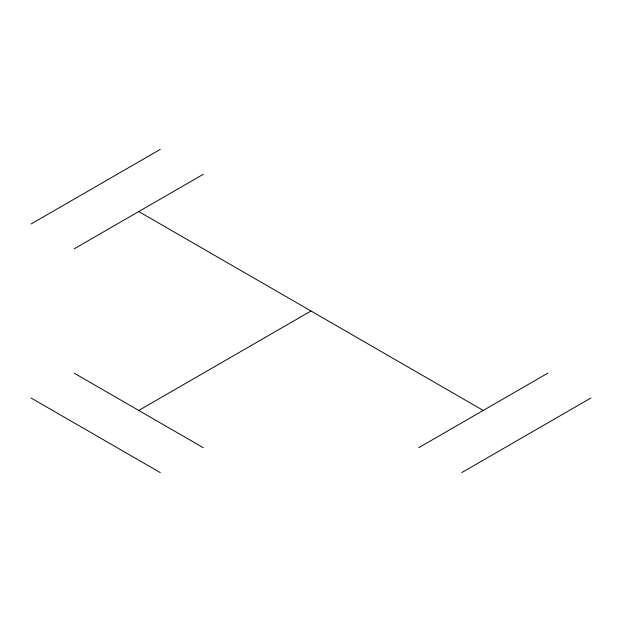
<?xml version="1.0" encoding="UTF-8"?>
<svg xmlns="http://www.w3.org/2000/svg" width="622" height="622" viewBox="0 0 622 622"><rect width="100%" height="100%" fill="white"/><g stroke="black" fill="none" stroke-linecap="round" stroke-linejoin="round"><path stroke-width="0.93" d="M31.1 223.982L160.282 149.397M74.158 248.847L203.347 174.261M138.753 410.45L311 311M418.653 447.739L547.842 373.153M461.718 472.603L590.9 398.018M138.753 211.55L483.247 410.45M74.158 373.153L203.347 447.739M31.1 398.018L160.282 472.603"/></g></svg>
